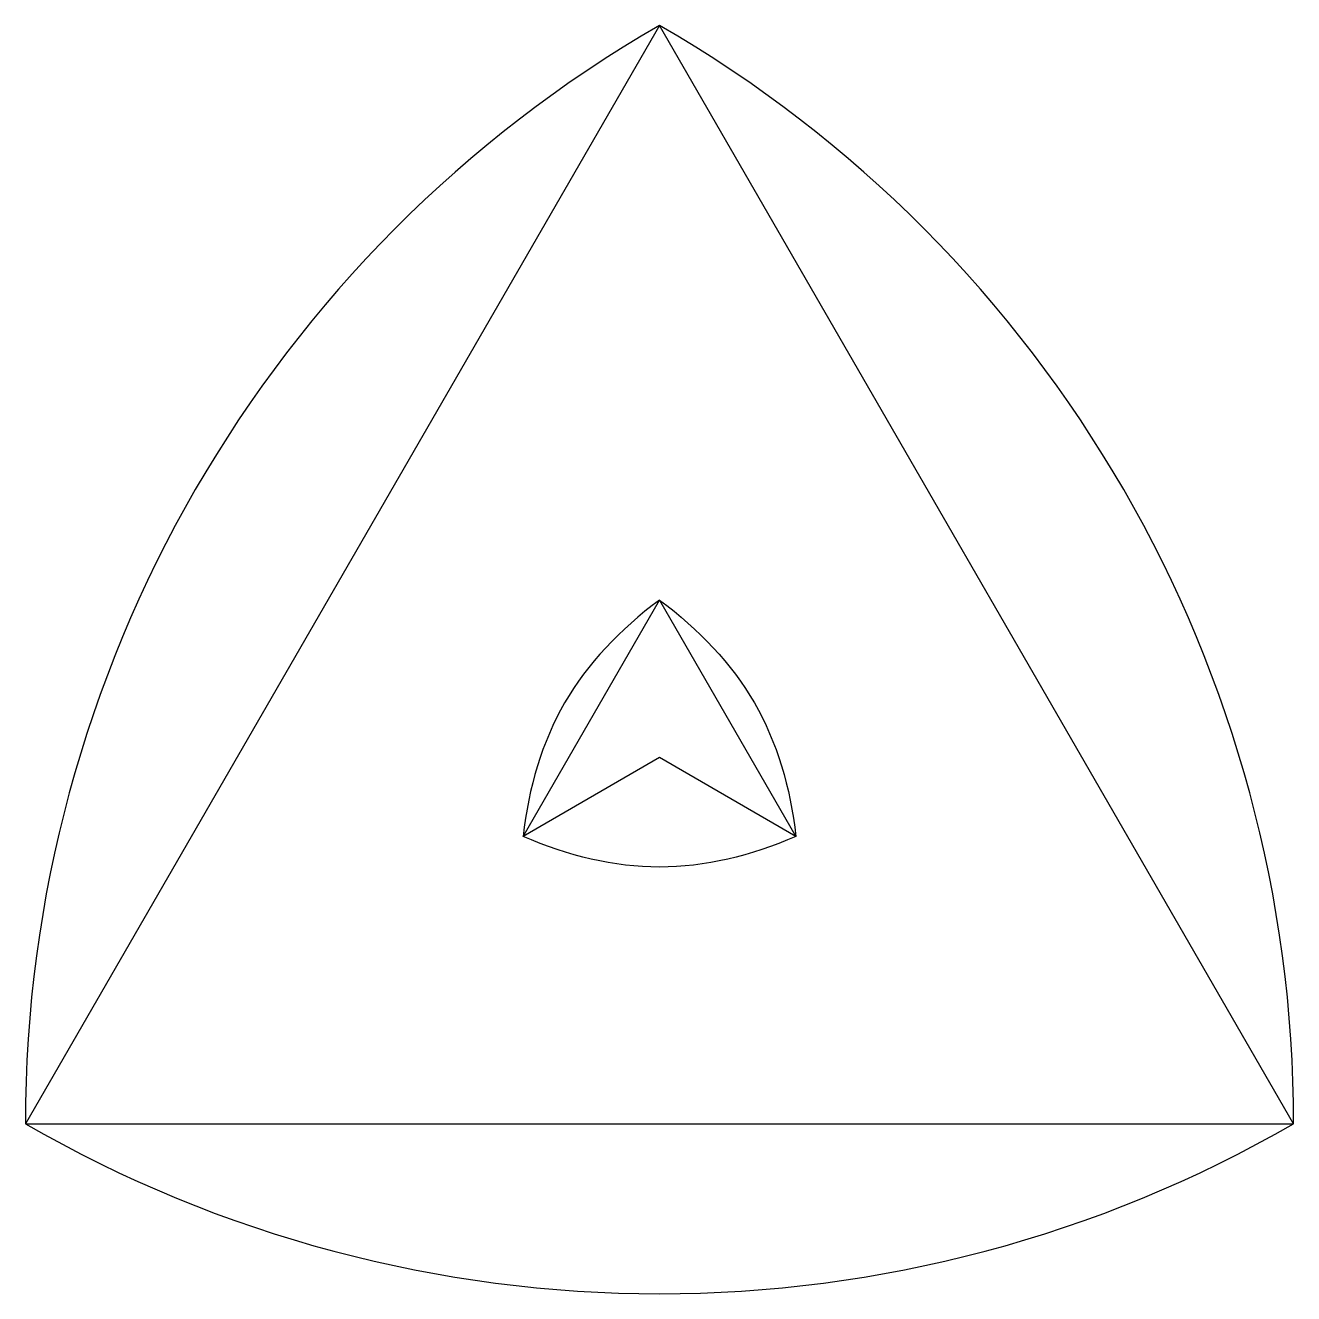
# Model space of a CAD drawing. Header units: inches. Extents: x 19.7 to 21.3, y 13.79 to 15.39.
import ezdxf

# ---------------------------------------------------------------- set-up
doc = ezdxf.new("R2010")
doc.units = ezdxf.units.IN
doc.header["$MEASUREMENT"] = 0
doc.layers.get('0').update_dxf_attribs({"lineweight": 25})

msp = doc.modelspace()

# ---------------------------------------------------------------- linework, layer by layer
for p, q in [((20.5, 15.3856), (19.7, 14)), ((21.3, 14), (20.5, 15.3856)), ((20.5, 15.3856), (20.5, 15.3856)), ((19.7, 14), (21.3, 14))]:
    msp.add_line(p, q)
at = {"flags": 128}
msp.add_lwpolyline([(20.5, 14.6607), (20.6722, 14.3625), (20.5, 14.4619), (20.3278, 14.3625)], close=True, dxfattribs=at)
for centre, start, end in [((21.3, 14), 120, 180), ((19.7, 14), 0, 60), ((20.5, 15.3856), 240, 300)]:
    msp.add_arc(centre, 1.6, start, end)
for points in [[(20.5, 14.6607), (20.4498, 14.6234), (20.3683, 14.5379), (20.335, 14.4246), (20.3278, 14.3625)], [(20.6722, 14.3625), (20.6148, 14.3377), (20.5, 14.3099), (20.3852, 14.3377), (20.3278, 14.3625)]]:
    msp.add_open_spline(points, degree=3)
msp.add_open_spline([(20.5, 14.6607), (20.5502, 14.6234), (20.6317, 14.5379), (20.665, 14.4246), (20.6722, 14.3625)], degree=3, knots=[0.7847591, 0.7847591, 0.7847591, 0.7847591, 1, 1.2152411, 1.2152411, 1.2152411, 1.2152411])

doc.saveas('drawing.dxf')
